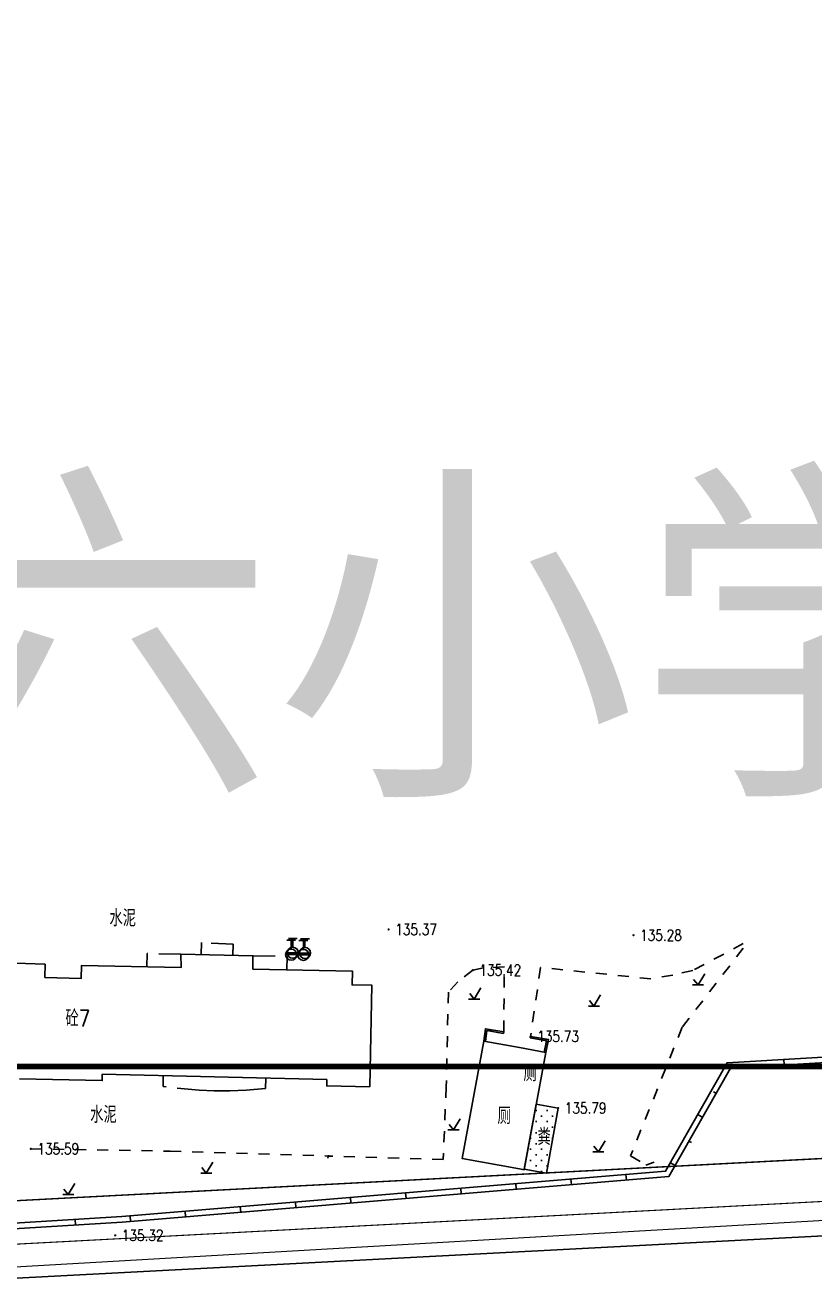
# Model space of a CAD drawing. Extents: x 529262 to 576451, y 2694391 to 2717535.
# Drawn here: x 564070.3 to 564141.6, y 2710380.4 to 2710493.2 of the extents above; entities that cross this region are included whole.
import ezdxf
from ezdxf.enums import TextEntityAlignment as Align
from ezdxf.xclip import XClip

# ---------------------------------------------------------------- set-up
doc = ezdxf.new("R2010")
doc.units = 0
doc.header["$XCLIPFRAME"] = 0
for name, pattern in [('ACAD_ISO12W100', [22, 12, -3, 0.5, -3, 0.5, -3]), ('X5', [3, 2, -1]), ('X6', [2, 1, -1])]:
    doc.linetypes.add(name, pattern=pattern)
for name, color, linetype in [('a红线图', 1, 'Continuous'), ('DLDW', 8, 'Continuous'), ('DLSS', 4, 'Continuous'), ('GCD', 8, 'Continuous'), ('GXYZ', 8, 'Continuous'), ('JMD', 8, 'Continuous'), ('PP-COM', 7, 'Continuous'), ('RD-中线', 40, 'Continuous'), ('RD-红线', 7, 'Continuous'), ('ZBTZ', 8, 'Continuous'), ('ZJ', 7, 'Continuous')]:
    doc.layers.add(name, color=color, linetype=linetype)
doc.layers.add('控制界线1', color=30, linetype='ACAD_ISO12W100', lineweight=35)
doc.styles.add('HZ', font='rs.shx', dxfattribs={"width": 0.8, "bigfont": 'hztxt.shx'})
doc.styles.add('STYLE8', font='simhei.ttf')

# ---------------------------------------------------------------- blocks, each defined once
blk = doc.blocks.new('A$C19FD0107')
at = {"layer": 'RD-中线', "color": 8, "linetype": 'Continuous', "flags": 128}
blk.add_lwpolyline([(-7133.17, 15978.58), (-6798.56, 15996.11)], dxfattribs=at)
at = {"layer": 'RD-红线', "color": 8, "linetype": 'Continuous', "flags": 128}
for points in [[(-6984.03, 15993.4), (-6830.15, 16001.46)], [(-6984.03, 15993.4), (-6833.26, 16001.3)]]:
    blk.add_lwpolyline(points, dxfattribs=at)
blk = doc.blocks.new('gc123')
at = {"color": 8}
for p, q in [((-1, 0), (1, 0)), ((0, 0), (-0.8, 1)), ((0, 0), (1.2, 2))]:
    blk.add_line(p, q, dxfattribs=at)
blk = doc.blocks.new('GC200')
at = {"linetype": 'Continuous', "const_width": 0.2, "flags": 128}
blk.add_lwpolyline([(-0.1, 0, 1), (0.1, 0, 1)], format="xyb", close=True, dxfattribs=at)
blk = doc.blocks.new('gc133')
for p, q in [((-0.8, 2.6), (0.8, 2.6)), ((0, 1), (0, 2.6)), ((-1, 0), (1, 0))]:
    blk.add_line(p, q)
blk.add_circle((0, 0), 1)

msp = doc.modelspace()

# ---------------------------------------------------------------- hatches: boundary and pattern name
at = {"layer": 'DLDW', "linetype": 'Continuous'}
h = msp.add_hatch(dxfattribs=at)
h.set_pattern_fill('1061', color=256, scale=0.5, style=0)
h.set_pattern_definition([(0, (114.99765, 2.56804), (0.5, 0.5), [0, -1]), (0, (115.49765, 3.06804), (0.5, 0.5), [0, -1])])
h.paths.add_polyline_path([(564116.52, 2710395.655), (564118.493, 2710395.292), (564117.428, 2710389.402), (564115.438, 2710389.768)])

# ---------------------------------------------------------------- linework, layer by layer
at = {"const_width": 0.5}
msp.add_lwpolyline([(563606.548, 2710897.61), (563454.196, 2710897.56), (563454.418, 2710327.012), (563986.146, 2710327.13), (563986.081, 2710399.056), (564231.875, 2710399.045), (564231.655, 2710837.782), (563606.85, 2710834.954), (563606.548, 2710897.61)], dxfattribs=at)
at = {"layer": 'a红线图', "color": 8, "lineweight": 0}
msp.add_lwpolyline([(564176.809, 2710498.669), (564180.652, 2710483.38), (564184.22, 2710474.338), (564192.884, 2710463.54), (564198.448, 2710460.832), (564173.981, 2710386.935), (563873.709, 2710369.644), (563870.884, 2710309.766), (563872.16, 2710249.854), (563872.822, 2710194.104)], dxfattribs=at)
msp.add_lwpolyline([(564176.809, 2710498.669), (564180.652, 2710483.38), (564184.22, 2710474.338), (564192.884, 2710463.54), (564198.448, 2710460.832), (564173.981, 2710386.935), (563873.709, 2710369.644), (563870.884, 2710309.766), (563872.16, 2710249.854), (563872.822, 2710194.104)], dxfattribs=at)
at = {"layer": 'DLDW', "linetype": 'Continuous', "flags": 128}
for points in [[(564114.998, 2710400.757), (564111.768, 2710401.337), (564109.817, 2710390.723), (564114.998, 2710389.793)], [(564114.998, 2710389.793), (564115.429, 2710389.716), (564117.38, 2710400.33), (564114.998, 2710400.757)]]:
    msp.add_lwpolyline(points, dxfattribs=at)
msp.add_lwpolyline([(564116.52, 2710395.655), (564118.493, 2710395.292), (564117.428, 2710389.402), (564115.438, 2710389.768)], close=True, dxfattribs=at)
at = {"layer": 'DLSS', "linetype": 'Continuous', "const_width": 0.1, "flags": 128}
msp.add_lwpolyline([(563991.836, 2710414.235), (563991.977, 2710391.934), (563995.374, 2710384.458), (564004.642, 2710379.558), (564172.02, 2710388.419), (564182.558, 2710395.854), (564191.542, 2710406.254), (564199.838, 2710445.052)], dxfattribs=at)
at = {"layer": 'DLSS', "linetype": 'X6'}
for points in [[(564135.231, 2710410.158), (564130.661, 2710407.728), (564128.862, 2710407.318), (564126.891, 2710406.976), (564116.904, 2710408.003), (564116.004, 2710401.777)], [(564135.239, 2710409.746), (564129.711, 2710402.6), (564125.051, 2710390.985), (564126.423, 2710390.144)], [(564113.581, 2710402.196), (564113.633, 2710408.062), (564111.738, 2710407.962), (564110.783, 2710407.76), (564109.425, 2710406.712), (564108.573, 2710405.785), (564108.375, 2710397.207)], [(564108.375, 2710397.207), (564108.106, 2710390.657), (564097.668, 2710390.958)], [(564070.813, 2710391.61), (564083.404, 2710391.402), (564097.668, 2710390.958)]]:
    msp.add_lwpolyline(points, dxfattribs=at)
at = {"layer": 'JMD', "linetype": 'Continuous'}
for p, q in [((564112.469, 2710402.377), (564112.445, 2710402.229)), ((564113.581, 2710402.196), (564113.557, 2710402.048)), ((564116.004, 2710401.777), (564115.979, 2710401.629)), ((564117.122, 2710401.589), (564117.097, 2710401.441)), ((564138.939, 2710399.2), (564138.91, 2710399.699)), ((564134.008, 2710398.809), (564133.573, 2710399.056)), ((564132.814, 2710396.62, -529.074), (564132.547, 2710396.756, -529.074)), ((564131.545, 2710394.458), (564131.11, 2710394.705)), ((564130.54, 2710392.167, -529.074), (564130.273, 2710392.303, -529.074)), ((564097.673, 2710390.751), (564097.743, 2710391.043)), ((564126.423, 2710390.144), (564127.177, 2710390.411)), ((564129.081, 2710390.107), (564128.646, 2710390.354)), ((564124.672, 2710388.795), (564124.631, 2710389.293)), ((564124.672, 2710388.795), (564124.631, 2710389.293)), ((564109.724, 2710387.546), (564109.683, 2710388.044)), ((564109.724, 2710387.546), (564109.683, 2710388.044)), ((564114.707, 2710387.962), (564114.665, 2710388.461)), ((564114.707, 2710387.962), (564114.665, 2710388.461)), ((564119.69, 2710388.379), (564119.648, 2710388.877)), ((564119.69, 2710388.379), (564119.648, 2710388.877)), ((564094.776, 2710386.297), (564094.735, 2710386.795)), ((564094.776, 2710386.297), (564094.735, 2710386.795)), ((564099.759, 2710386.713), (564099.717, 2710387.212)), ((564099.759, 2710386.713), (564099.717, 2710387.212)), ((564104.742, 2710387.13), (564104.7, 2710387.628)), ((564104.742, 2710387.13), (564104.7, 2710387.628)), ((564084.811, 2710385.464), (564084.769, 2710385.962)), ((564084.811, 2710385.464), (564084.769, 2710385.962)), ((564089.794, 2710385.881), (564089.752, 2710386.379)), ((564089.794, 2710385.881), (564089.752, 2710386.379)), ((564074.839, 2710384.724), (564074.808, 2710385.223)), ((564074.839, 2710384.724), (564074.808, 2710385.223)), ((564079.828, 2710385.048), (564079.787, 2710385.546)), ((564079.828, 2710385.048), (564079.787, 2710385.546))]:
    msp.add_line(p, q, dxfattribs=at)
at = {"layer": 'JMD', "linetype": 'Continuous', "flags": 128}
for points in [[(564004.971, 2710380.422), (564079.08, 2710384.985), (564128.52, 2710389.117), (564134.067, 2710398.913), (564173.239, 2710401.223), (564181.037, 2710406.345), (564186.373, 2710447.143), (564185.776, 2710448.802)], [(564004.941, 2710380.921), (564079.044, 2710385.484), (564128.215, 2710389.593), (564133.766, 2710399.396), (564173.076, 2710401.715), (564180.571, 2710406.637), (564185.862, 2710447.088), (564185.306, 2710448.633)]]:
    msp.add_lwpolyline(points, dxfattribs=at)
at = {"layer": 'JMD', "linetype": 'X5'}
for points in [[(564084.381, 2710409.204), (564081.333, 2710409.277), (564081.305, 2710408.063)], [(564090.894, 2710409.065), (564093.994, 2710408.999), (564093.97, 2710407.787)], [(564092.063, 2710398.005), (564092.04, 2710397.052), (564090.297, 2710396.908), (564088.808, 2710396.851), (564087.395, 2710396.851), (564086.038, 2710396.902), (564082.768, 2710397.23), (564082.792, 2710398.232)]]:
    msp.add_lwpolyline(points, dxfattribs=at)
at = {"layer": 'JMD', "linetype": 'X5', "elevation": -525.55}
msp.add_lwpolyline([(564089.087, 2710409.104), (564089.109, 2710410.121), (564086.253, 2710410.25), (564086.229, 2710409.165)], dxfattribs=at)
at = {"layer": 'JMD', "linetype": 'Continuous', "elevation": -529.258, "flags": 128}
msp.add_lwpolyline([(564063.12, 2710408.608), (564072.104, 2710408.296), (564072.09, 2710407.101), (564075.37, 2710407.013), (564075.403, 2710408.197), (564084.396, 2710407.993), (564084.381, 2710409.204), (564090.894, 2710409.065), (564090.902, 2710407.846), (564099.891, 2710407.673), (564099.867, 2710406.431), (564101.659, 2710406.39), (564101.46, 2710397.226), (564097.568, 2710397.301), (564097.567, 2710397.87), (564077.268, 2710398.367), (564077.27, 2710397.772), (564069.788, 2710397.947)], dxfattribs=at)
at = {"layer": 'JMD', "linetype": 'Continuous'}
for points in [[(564072.09, 2710407.101), (564072.104, 2710408.296)], [(564090.894, 2710409.065), (564084.381, 2710409.204)], [(564113.581, 2710402.196), (564111.925, 2710402.465), (564111.768, 2710401.337)], [(564113.557, 2710402.048), (564112.052, 2710402.292), (564111.915, 2710401.311)], [(564117.232, 2710400.357), (564117.439, 2710401.384), (564115.979, 2710401.629)], [(564117.38, 2710400.33), (564117.617, 2710401.506), (564116.004, 2710401.777)]]:
    msp.add_lwpolyline(points, dxfattribs=at)

# ---------------------------------------------------------------- block references
at = {"layer": 'GCD', "linetype": 'Continuous'}
ref = msp.add_blockref('GC200', (564103.165, 2710411.439, 135.37), dxfattribs=dict(at, xscale=0.5, yscale=0.5, zscale=0.5))
ref.add_attrib('height', '135.37', dxfattribs={"linetype": 'Continuous', "height": 1, "style": 'HZ', "width": 0.8}).set_placement((564103.765, 2710411.439, 135.37), align=Align.MIDDLE_LEFT)
ref = msp.add_blockref('GC200', (564125.307, 2710410.92, 135.283), dxfattribs=dict(at, xscale=0.5, yscale=0.5, zscale=0.5))
ref.add_attrib('height', '135.28', dxfattribs={"linetype": 'Continuous', "height": 1, "style": 'HZ', "width": 0.8}).set_placement((564125.907, 2710410.92, 135.283), align=Align.MIDDLE_LEFT)
ref = msp.add_blockref('GC200', (564110.783, 2710407.76, 135.416), dxfattribs=dict(at, xscale=0.5, yscale=0.5))
ref.add_attrib('height', '135.42', dxfattribs={"linetype": 'Continuous', "height": 1, "style": 'HZ', "width": 0.8}).set_placement((564111.383, 2710407.76, 135.416), align=Align.MIDDLE_LEFT)
ref = msp.add_blockref('GC200', (564116.004, 2710401.777, 135.732), dxfattribs=dict(at, xscale=0.5, yscale=0.5))
ref.add_attrib('height', '135.73', dxfattribs={"linetype": 'Continuous', "height": 1, "style": 'HZ', "width": 0.8}).set_placement((564116.604, 2710401.777, 135.732), align=Align.MIDDLE_LEFT)
ref = msp.add_blockref('GC200', (564118.493, 2710395.292, 135.787), dxfattribs=dict(at, xscale=0.5, yscale=0.5))
ref.add_attrib('height', '135.79', dxfattribs={"linetype": 'Continuous', "height": 1, "style": 'HZ', "width": 0.8}).set_placement((564119.093, 2710395.292, 135.787), align=Align.MIDDLE_LEFT)
ref = msp.add_blockref('GC200', (564070.813, 2710391.61, 135.592), dxfattribs=dict(at, xscale=0.5, yscale=0.5))
ref.add_attrib('height', '135.59', dxfattribs={"linetype": 'Continuous', "height": 1, "style": 'HZ', "width": 0.8}).set_placement((564071.413, 2710391.61, 135.592), align=Align.MIDDLE_LEFT)
ref = msp.add_blockref('GC200', (564078.44, 2710383.789, 135.318), dxfattribs=dict(at, xscale=0.5, yscale=0.5))
ref.add_attrib('height', '135.32', dxfattribs={"linetype": 'Continuous', "height": 1, "style": 'HZ', "width": 0.8}).set_placement((564079.04, 2710383.789, 135.318), align=Align.MIDDLE_LEFT)
at = {"layer": 'GXYZ', "linetype": 'Continuous', "xscale": 0.5, "yscale": 0.5, "zscale": 0.5}
for p in [(564094.355, 2710409.169), (564094.5, 2710409.333, -149.001), (564095.458, 2710409.143), (564095.603, 2710409.307, -149.001)]:
    msp.add_blockref('gc133', p, dxfattribs=at)
at = {"layer": 'PP-COM'}
ref = msp.add_blockref('A$C19FD0107', (570997.993, 2694390.603), dxfattribs=at)
XClip(ref).set_block_clipping_path([(-9366.4383134884, 14428.6043910822), (-3328.4480743363, 17452.7484863754)])
at = {"layer": 'ZBTZ', "linetype": 'Continuous', "xscale": 0.5, "yscale": 0.5}
for p in [(564131.149, 2710406.421), (564110.902, 2710405.15), (564121.727, 2710404.52), (564109.032, 2710393.321), (564122.137, 2710391.342), (564086.676, 2710389.417), (564074.2, 2710387.47)]:
    msp.add_blockref('gc123', p, dxfattribs=at)

# ---------------------------------------------------------------- texts
at = {"layer": 'DLDW', "linetype": 'Continuous', "style": 'HZ', "width": 0.8}
for s, p in [('厕', (564115.959, 2710398.499)), ('厕', (564113.616, 2710394.632)), ('粪', (564117.23, 2710392.771))]:
    msp.add_text(s, height=1.5, dxfattribs=at).set_placement(p, align=Align.MIDDLE)
at = {"layer": 'JMD', "linetype": 'Continuous', "style": 'HZ', "width": 0.8}
msp.add_text('砼7', height=1.5, dxfattribs=at).set_placement((564076.175, 2710403.409), align=Align.MIDDLE_RIGHT)
at = {"layer": 'ZJ', "color": 8, "linetype": 'Continuous', "style": 'HZ', "width": 0.8}
for p in [(564079.122, 2710412.544), (564077.381, 2710394.776)]:
    msp.add_text('水泥', height=1.5, dxfattribs=at).set_placement(p, align=Align.MIDDLE)
at = {"layer": '控制界线1', "color": 7, "linetype": 'ByBlock', "lineweight": 20, "insert": (563994.66, 2710450.026, 2594.649), "char_height": 20, "attachment_point": 1, "line_spacing_factor": 0.8, "style": 'STYLE8'}
msp.add_mtext('{\\H1.2x;市第六小学\\H0.6667x;\\P                                 \\H0.7498x;                          }', dxfattribs=at)
msp.add_mtext('{\\H1.2x;市第六小学\\H0.6667x;\\P                                 \\H0.7498x;                          }', dxfattribs=at)
msp.add_mtext('{\\H1.2x;市第六小学\\H0.6667x;\\P                                 \\H0.7498x;                          }', dxfattribs=at)

doc.saveas('drawing.dxf')
